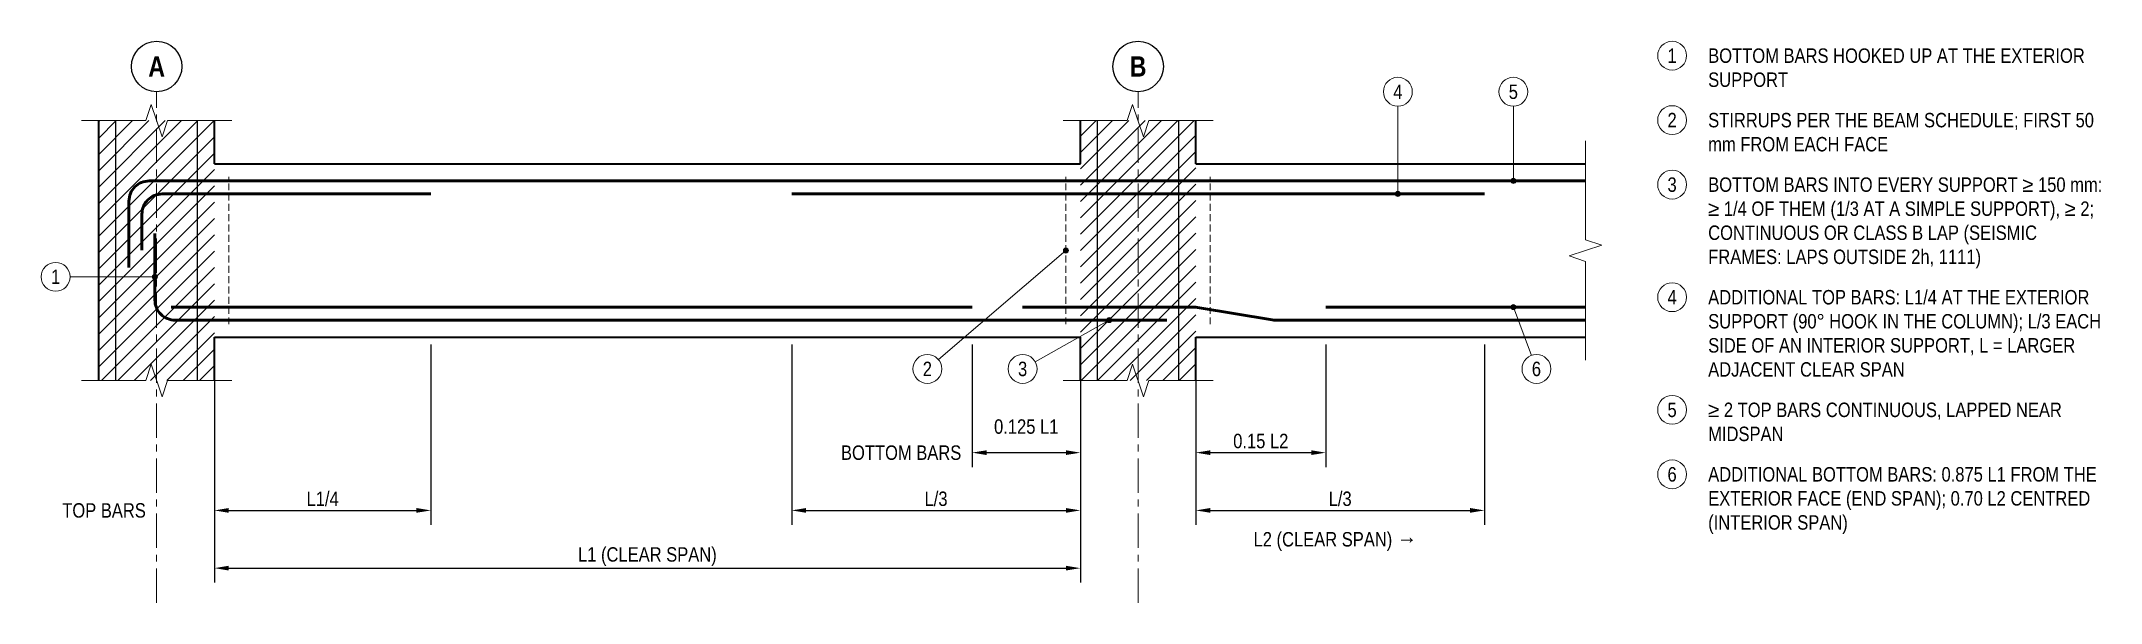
# Model space of a CAD drawing. Header units: millimetres. Extents: x -600 to 6535, y -24920 to -22975.
import ezdxf
from ezdxf.enums import TextEntityAlignment as Align

# ---------------------------------------------------------------- set-up
doc = ezdxf.new("R2010")
doc.units = ezdxf.units.MM
doc.header["$LTSCALE"] = 3.75
doc.linetypes.add('CENTER', pattern=[50.8, 31.75, -6.35, 6.35, -6.35])
doc.linetypes.add('HIDDEN', pattern=[9.525, 6.35, -3.175])
for name, color, linetype, lineweight in [('S-ANNO', 3, 'Continuous', 18), ('S-BREAK', 8, 'Continuous', 18), ('S-CENT', 3, 'CENTER', 18), ('S-CONC', 4, 'Continuous', 35), ('S-DIMS', 2, 'Continuous', 18), ('S-HATCH', 9, 'Continuous', 13), ('S-REBR', 1, 'Continuous', 50), ('S-REBR-NF', 252, 'Continuous', 25), ('S-STIR-ELEV', 8, 'HIDDEN', 18), ('S-SYMB', 6, 'Continuous', 25), ('S-TEXT', 7, 'Continuous', 18)]:
    doc.layers.add(name, color=color, linetype=linetype, lineweight=lineweight)
doc.styles.add('AN', font='ARIALN_0.TTF')
doc.styles.add('ANB', font='ARIALNB_0.TTF')
doc.dimstyles.new('EIT-25', dxfattribs={"dimscale": 25, "dimtxt": 2, "dimasz": 2, "dimexe": 2, "dimexo": 1, "dimgap": 0.6, "dimtad": 1, "dimdec": 0, "dimtxsty": 'AN', "dimcen": 2.5, "dimclrd": 2, "dimclre": 8, "dimclrt": 7, "dimazin": 3, "dimtfac": 1, "dimtmove": 1, "dimatfit": 3, "dimlwd": -1, "dimlwe": -1, "dimarcsym": 0})

msp = doc.modelspace()

# ---------------------------------------------------------------- hatches: boundary and pattern name
at = {"layer": 'S-ANNO'}
h = msp.add_hatch(color=256, dxfattribs=at)
h.dxf.hatch_style = 1
edge = h.paths.add_edge_path()
edge.add_arc((4500, -23459), 8.75, 0, 360)
h = msp.add_hatch(color=256, dxfattribs=at)
h.dxf.hatch_style = 1
edge = h.paths.add_edge_path()
edge.add_arc((4100, -23504), 8.75, 0, 360)
h = msp.add_hatch(color=256, dxfattribs=at)
h.dxf.hatch_style = 1
edge = h.paths.add_edge_path()
edge.add_arc((2950, -23700), 8.75, 0, 360)
h = msp.add_hatch(color=256, dxfattribs=at)
h.dxf.hatch_style = 1
edge = h.paths.add_edge_path()
edge.add_arc((-206, -23791), 8.75, 0, 360)
h = msp.add_hatch(color=256, dxfattribs=at)
h.dxf.hatch_style = 1
edge = h.paths.add_edge_path()
edge.add_arc((4500, -23896), 8.75, 0, 360)
h = msp.add_hatch(color=256, dxfattribs=at)
h.dxf.hatch_style = 1
edge = h.paths.add_edge_path()
edge.add_arc((3100, -23941), 8.75, 0, 360)
at = {"layer": 'S-HATCH'}
h = msp.add_hatch(dxfattribs=at)
h.set_pattern_fill('ANSI31', color=256, scale=12.59843)
h.paths.add_polyline_path([(-400, -24150), (0, -24150), (0, -23250), (-400, -23250)])
h = msp.add_hatch(dxfattribs=at)
h.set_pattern_fill('ANSI31', color=256, scale=12.59843)
h.paths.add_polyline_path([(3000, -24150), (3400, -24150), (3400, -23250), (3000, -23250)])

# ---------------------------------------------------------------- linework, layer by layer
at = {"layer": 'S-ANNO'}
for p, q in [((4100, -23200), (4100, -23504)), ((4500, -23200), (4500, -23459)), ((2508, -24077.5), (2950, -23700)), ((-500, -23791), (-206, -23791)), ((4562.5, -24063.2), (4500, -23896)), ((2843.6, -24085.5), (3100, -23941))]:
    msp.add_line(p, q, dxfattribs=at)
for centre, radius in [((5050, -23025), 50), ((4100, -23150), 50), ((4500, -23150), 50), ((5050, -23248.3), 50), ((4500, -23459), 8.75), ((5050, -23471.7), 50), ((4100, -23504), 8.75), ((-550, -23791), 50), ((2950, -23700), 8.75), ((-206, -23791), 8.75), ((5050, -23861.7), 50), ((4500, -23896), 8.75), ((3100, -23941), 8.75), ((2470, -24110), 50), ((2800, -24110), 50), ((4580, -24110), 50), ((5050, -24251.7), 50), ((5050, -24475), 50)]:
    msp.add_circle(centre, radius, dxfattribs=at)
at = {"layer": 'S-BREAK', "flags": 128}
for points in [[(-460, -23250), (-237.5, -23250), (-218.8, -23193.8), (-181.2, -23306.2), (-162.5, -23250), (60, -23250)], [(2940, -23250), (3162.5, -23250), (3181.2, -23193.8), (3218.8, -23306.2), (3237.5, -23250), (3460, -23250)], [(4750, -24080), (4750, -23737.5), (4693.8, -23718.8), (4806.2, -23681.2), (4750, -23662.5), (4750, -23320)], [(-460, -24150), (-237.5, -24150), (-218.8, -24093.8), (-181.2, -24206.2), (-162.5, -24150), (60, -24150)], [(2940, -24150), (3162.5, -24150), (3181.2, -24093.8), (3218.8, -24206.2), (3237.5, -24150), (3460, -24150)]]:
    msp.add_lwpolyline(points, dxfattribs=at)
at = {"layer": 'S-CENT'}
for p, q in [((-200, -24920), (-200, -23150)), ((3200, -24920), (3200, -23150))]:
    msp.add_line(p, q, dxfattribs=at)
at = {"layer": 'S-CONC'}
for p, q in [((-400, -24150), (-400, -23250)), ((0, -23400), (0, -23250)), ((3000, -23400), (3000, -23250)), ((3400, -23400), (3400, -23250)), ((0, -23400), (3000, -23400)), ((3400, -23400), (4750, -23400)), ((0, -24150), (0, -24000)), ((0, -24000), (3000, -24000)), ((3000, -24150), (3000, -24000)), ((3400, -24150), (3400, -24000)), ((3400, -24000), (4750, -24000))]:
    msp.add_line(p, q, dxfattribs=at)
at = {"layer": 'S-REBR', "flags": 128}
for points in [[(-296, -23759), (-296, -23529, -0.414214), (-226, -23459), (4750, -23459)], [(-251, -23699), (-251, -23574, -0.414214), (-181, -23504), (750, -23504)], [(-206, -23641), (-206, -23871, 0.414214), (-136, -23941), (3300, -23941)], [(2800, -23896), (3394.2, -23896, -0.041311), (3405.7, -23897), (3664.3, -23940, 0.041311), (3675.8, -23941), (4750, -23941)]]:
    msp.add_lwpolyline(points, format="xyb", dxfattribs=at)
for points in [[(2000, -23504), (4400, -23504)], [(-150, -23896), (2625, -23896)], [(3850, -23896), (4750, -23896)]]:
    msp.add_lwpolyline(points, dxfattribs=at)
at = {"layer": 'S-REBR-NF', "flags": 128}
for points in [[(-341, -24150), (-341, -23250)], [(-59, -24150), (-59, -23250)], [(3059, -24150), (3059, -23250)], [(3341, -24150), (3341, -23250)]]:
    msp.add_lwpolyline(points, dxfattribs=at)
at = {"layer": 'S-STIR-ELEV'}
for p, q in [((50, -23955.5), (50, -23444.5)), ((2950, -23955.5), (2950, -23444.5)), ((3450, -23955.5), (3450, -23444.5))]:
    msp.add_line(p, q, dxfattribs=at)
at = {"layer": 'S-SYMB'}
for centre in [(-200, -23062.5), (3200, -23062.5)]:
    msp.add_circle(centre, 87.5, dxfattribs=at)

# ---------------------------------------------------------------- texts
at = {"layer": 'S-TEXT'}
for s, height, style, p in [('A', 70, 'ANB', (-200, -23062.5)), ('B', 70, 'ANB', (3200, -23062.5)), ('1', 50, 'AN', (5050, -23025)), ('4', 50, 'AN', (4100, -23150)), ('5', 50, 'AN', (4500, -23150)), ('2', 50, 'AN', (5050, -23248.3)), ('3', 50, 'AN', (5050, -23471.7)), ('1', 50, 'AN', (-550, -23791)), ('4', 50, 'AN', (5050, -23861.7)), ('2', 50, 'AN', (2470, -24110)), ('3', 50, 'AN', (2800, -24110)), ('6', 50, 'AN', (4580, -24110)), ('5', 50, 'AN', (5050, -24251.7)), ('6', 50, 'AN', (5050, -24475))]:
    msp.add_text(s, height=height, dxfattribs=dict(at, style=style)).set_placement(p, align=Align.MIDDLE_CENTER)
at = {"layer": 'S-TEXT', "style": 'AN'}
for s, p in [('BOTTOM BARS HOOKED UP AT THE EXTERIOR', (5175, -23025)), ('SUPPORT', (5175, -23108.3)), ('STIRRUPS PER THE BEAM SCHEDULE; FIRST 50', (5175, -23248.3)), ('mm FROM EACH FACE', (5175, -23331.7)), ('BOTTOM BARS INTO EVERY SUPPORT ≥ 150 mm:', (5175, -23471.7)), ('≥ 1/4 OF THEM (1/3 AT A SIMPLE SUPPORT), ≥ 2;', (5175, -23555)), ('CONTINUOUS OR CLASS B LAP (SEISMIC', (5175, -23638.3)), ('FRAMES: LAPS OUTSIDE 2h, 1111)', (5175, -23721.7)), ('ADDITIONAL TOP BARS: L1/4 AT THE EXTERIOR', (5175, -23861.7)), ('SUPPORT (90° HOOK IN THE COLUMN); L/3 EACH', (5175, -23945)), ('SIDE OF AN INTERIOR SUPPORT, L = LARGER', (5175, -24028.3)), ('ADJACENT CLEAR SPAN', (5175, -24111.7)), ('≥ 2 TOP BARS CONTINUOUS, LAPPED NEAR', (5175, -24251.7)), ('MIDSPAN', (5175, -24335)), ('ADDITIONAL BOTTOM BARS: 0.875 L1 FROM THE', (5175, -24475)), ('EXTERIOR FACE (END SPAN); 0.70 L2 CENTRED', (5175, -24558.3)), ('(INTERIOR SPAN)', (5175, -24641.7))]:
    msp.add_text(s, height=50, dxfattribs=at).set_placement(p, align=Align.MIDDLE_LEFT)
for s, p in [('BOTTOM BARS', (2587.5, -24400)), ('TOP BARS', (-237.5, -24600))]:
    msp.add_text(s, height=50, dxfattribs=at).set_placement(p, align=Align.MIDDLE_RIGHT)
msp.add_text('L2 (CLEAR SPAN) →', height=50, dxfattribs=at).set_placement((3600, -24740), align=Align.BOTTOM_LEFT)

# ---------------------------------------------------------------- dimensions: what is measured, and where the dimension line sits
at = {"layer": 'S-DIMS'}
for base, p1, p2, text in [((0, -24600), (0, -24000), (750, -24000), 'L1/4'), ((0, -24800), (0, -24000), (3000, -24000), 'L1 (CLEAR SPAN)'), ((2000, -24600), (2000, -24000), (3000, -24000), 'L/3'), ((2625, -24400), (2625, -24000), (3000, -24000), '0.125 L1'), ((3400, -24400), (3400, -24000), (3850, -24000), '0.15 L2'), ((3400, -24600), (3400, -24000), (4400, -24000), 'L/3')]:
    msp.add_linear_dim(base=base, p1=p1, p2=p2, text=text, dimstyle='EIT-25', dxfattribs=at).render()

doc.saveas('drawing.dxf')
